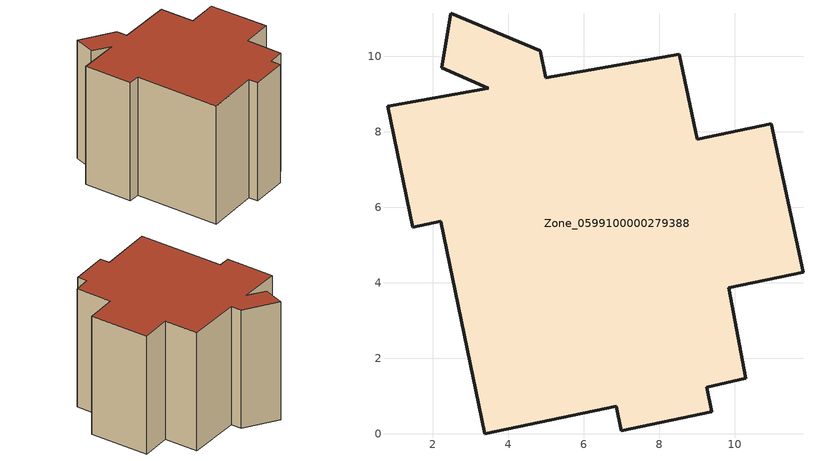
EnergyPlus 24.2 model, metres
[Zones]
Zone_0599100000279388
 floor ground (C_G): 9.25,1.24 9.39,0.59 6.98,0.08 6.85,0.73 3.37,0 2.21,5.63 1.46,5.48 0.8,8.68 3.47,9.16 2.24,9.7 2.47,11.15 4.84,10.16 5,9.43 8.53,10.06 9,7.8 10.96,8.21 11.8,4.28 9.83,3.87 10.29,1.47 z0
 wall outside (C_F): 2.21,5.63 3.37,0 6.85,0.73 6.98,0.08 9.39,0.59 9.25,1.24 10.29,1.47 9.83,3.87 11.8,4.28 10.96,8.21 9,7.8 8.53,10.06 5,9.43 4.84,10.16 2.47,11.15 2.24,9.7 3.47,9.16 0.8,8.68 1.46,5.48 2.21,5.63 z0:8.52
 roof outside (C_R): 4.84,10.16 2.47,11.15 2.24,9.7 3.47,9.16 0.8,8.68 1.46,5.48 2.21,5.63 3.37,0 6.85,0.73 6.98,0.08 9.39,0.59 9.25,1.24 10.29,1.47 9.83,3.87 11.8,4.28 10.96,8.21 9,7.8 8.53,10.06 5,9.43 z8.52
[BUILDING]
Pand.0599100000279388: North Axis=0; Terrain=City; Loads Convergence Tolerance Value=0.04; Temperature Convergence Tolerance Value=0.4; Solar Distribution=FullExterior; Maximum Number of Warmup Days=25; Minimum Number of Warmup Days=1
[Site:Location]
Rotterdam.The.Hague.AP_ZH_NLD Design_Conditions: Latitude=51.96; Longitude=4.45; Time Zone=1; Elevation=-4.5
[SITE:GROUNDTEMPERATURE:BUILDINGSURFACE]
18, 18, 18, 18, 18, 18, 18, 18, 18, 18, 18, 18
[MATERIAL] Thermal Absorptance=0.9; Solar Absorptance=0.7; Visible Absorptance=0.7
Name | Roughness | Thickness | Conductivity | Density | Specific Heat
G.D.1965 | MediumSmooth | 0.15 | 1 | 540 | 1210
F.D.1965 | Rough | 0.3 | 0.857143 | 1920 | 840
R.D.1965 | MediumRough | 0.2 | 0.08 | 1500 | 1000
[CONSTRUCTION]
C_G: G.D.1965
C_F: F.D.1965
C_R: R.D.1965
[ZONE]
Zone_0599100000279388: Type=1; Multiplier=1; Ceiling Height=Autocalculate; Volume=Autocalculate; Floor Area=autocalculate; Part of Total Floor Area=Yes
[ZONEINFILTRATION:DESIGNFLOWRATE]
Infil_Zone_0599100000279388: Zone or ZoneList or Space or SpaceList=Zone_0599100000279388; Schedule=AlwaysOn; Design Flow Rate Calculation Method=Flow/Area; Flow Rate per Floor Area=0.0042; Constant Term Coefficient=1; Temperature Term Coefficient=0; Velocity Term Coefficient=0; Velocity Squared Term Coefficient=0
[HVACTEMPLATE:ZONE:IDEALLOADSAIRSYSTEM]
Zone_0599100000279388: Maximum Heating Supply Air Temperature=50; Minimum Cooling Supply Air Temperature=13; Maximum Heating Supply Air Humidity Ratio=0.0156; Minimum Cooling Supply Air Humidity Ratio=0.0077; Heating Limit=NoLimit; Cooling Limit=NoLimit; Dehumidification Control Type=ConstantSensibleHeatRatio; Cooling Sensible Heat Ratio=0.7; Dehumidification Setpoint=60; Humidification Control Type=None; Humidification Setpoint=30; Outdoor Air Method=None; Outdoor Air Flow Rate per Person=0.00944; Outdoor Air Flow Rate per Zone Floor Area=0; Outdoor Air Flow Rate per Zone=0; Demand Controlled Ventilation Type=None; Outdoor Air Economizer Type=NoEconomizer; Heat Recovery Type=None; Sensible Heat Recovery Effectiveness=0.7; Latent Heat Recovery Effectiveness=0.65
[ZONECONTROL:THERMOSTAT]
ThermostatControl_Zone_0599100000279388: Zone or ZoneList=Zone_0599100000279388; Control Type Schedule=DualSetpointControlType; Control 1=Thermostat_Zone_0599100000279388; Temperature Difference Between Cutout And Setpoint=0
[THERMOSTATSETPOINT:DUALSETPOINT]
Thermostat_Zone_0599100000279388: Heating Setpoint Temperature Schedule=HeatingSetpoint_Zone_0599100000279388; Cooling Setpoint Temperature Schedule=CoolingSetpoint_Zone_0599100000279388
[SCHEDULE:COMPACT]
HeatingSetpoint_Zone_0599100000279388: Through: 12/31, For: AllDays, Until: 24:00, 21
CoolingSetpoint_Zone_0599100000279388: Through: 12/31, For: AllDays, Until: 24:00, 24
DualSetpointControlType: Through: 12/31, For: AllDays, Until: 24:00, 4
AlwaysOn: Through: 12/31, For: AllDays, Until: 24:00, 1
